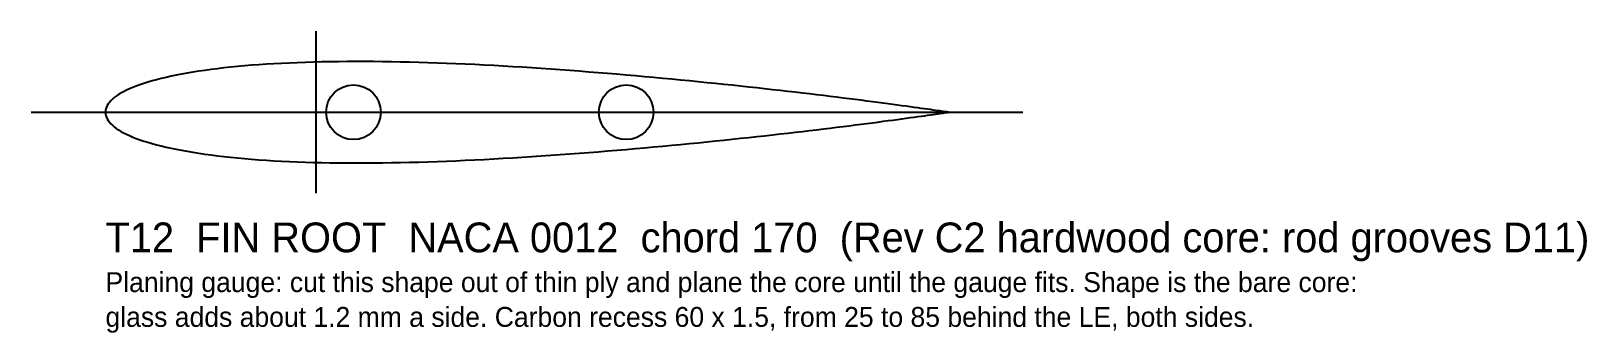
# Model space of a CAD drawing. Extents: x -15 to 299, y -44 to 16.
import ezdxf

# ---------------------------------------------------------------- set-up
doc = ezdxf.new("R2010")
doc.units = 0

msp = doc.modelspace()

# ---------------------------------------------------------------- linework, layer by layer
at = {"layer": 'CHORDLINE'}
msp.add_lwpolyline([(-15, 0), (185, 0)], dxfattribs=at)
at = {"layer": 'FOIL'}
msp.add_lwpolyline([(170, 0), (169.978, 0.003), (169.913, 0.013), (169.805, 0.028), (169.653, 0.05), (169.458, 0.079), (169.22, 0.113), (168.938, 0.154), (168.614, 0.2), (168.248, 0.253), (167.838, 0.312), (167.387, 0.376), (166.893, 0.446), (166.357, 0.522), (165.78, 0.604), (165.162, 0.69), (164.503, 0.783), (163.803, 0.88), (163.062, 0.982), (162.282, 1.09), (161.463, 1.202), (160.604, 1.318), (159.707, 1.44), (158.772, 1.565), (157.799, 1.695), (156.788, 1.828), (155.742, 1.966), (154.659, 2.107), (153.54, 2.251), (152.386, 2.399), (151.198, 2.55), (149.976, 2.704), (148.721, 2.861), (147.434, 3.02), (146.114, 3.182), (144.764, 3.346), (143.382, 3.512), (141.971, 3.68), (140.531, 3.849), (139.063, 4.02), (137.566, 4.193), (136.043, 4.367), (134.494, 4.541), (132.92, 4.717), (131.321, 4.893), (129.699, 5.069), (128.053, 5.246), (126.386, 5.423), (124.698, 5.599), (122.989, 5.775), (121.261, 5.951), (119.514, 6.126), (117.75, 6.3), (115.969, 6.473), (114.172, 6.645), (112.36, 6.815), (110.535, 6.984), (108.696, 7.15), (106.845, 7.315), (104.983, 7.477), (103.111, 7.637), (101.229, 7.794), (99.339, 7.948), (97.442, 8.099), (95.539, 8.246), (93.63, 8.39), (91.717, 8.53), (89.8, 8.666), (87.881, 8.797), (85.961, 8.925), (84.039, 9.047), (82.119, 9.165), (80.2, 9.277), (78.283, 9.384), (76.37, 9.485), (74.461, 9.581), (72.558, 9.67), (70.661, 9.753), (68.771, 9.83), (66.889, 9.9), (65.017, 9.963), (63.155, 10.02), (61.304, 10.069), (59.465, 10.11), (57.64, 10.144), (55.828, 10.17), (54.031, 10.189), (52.25, 10.199), (50.486, 10.201), (48.739, 10.195), (47.011, 10.18), (45.302, 10.157), (43.614, 10.125), (41.947, 10.085), (40.301, 10.036), (38.679, 9.978), (37.08, 9.911), (35.506, 9.835), (33.957, 9.751), (32.434, 9.658), (30.937, 9.556), (29.469, 9.445), (28.029, 9.325), (26.618, 9.197), (25.236, 9.06), (23.886, 8.914), (22.566, 8.76), (21.279, 8.598), (20.024, 8.427), (18.802, 8.249), (17.614, 8.062), (16.46, 7.868), (15.341, 7.666), (14.258, 7.457), (13.212, 7.24), (12.201, 7.016), (11.228, 6.786), (10.293, 6.548), (9.396, 6.304), (8.537, 6.054), (7.718, 5.798), (6.938, 5.535), (6.197, 5.267), (5.497, 4.994), (4.838, 4.715), (4.22, 4.431), (3.643, 4.141), (3.107, 3.847), (2.613, 3.549), (2.162, 3.246), (1.752, 2.938), (1.386, 2.627), (1.062, 2.311), (0.78, 1.992), (0.542, 1.669), (0.347, 1.342), (0.195, 1.012), (0.087, 0.678), (0.022, 0.341), (0, 0), (0.022, -0.341), (0.087, -0.678), (0.195, -1.012), (0.347, -1.342), (0.542, -1.669), (0.78, -1.992), (1.062, -2.311), (1.386, -2.627), (1.752, -2.938), (2.162, -3.246), (2.613, -3.549), (3.107, -3.847), (3.643, -4.141), (4.22, -4.431), (4.838, -4.715), (5.497, -4.994), (6.197, -5.267), (6.938, -5.535), (7.718, -5.798), (8.537, -6.054), (9.396, -6.304), (10.293, -6.548), (11.228, -6.786), (12.201, -7.016), (13.212, -7.24), (14.258, -7.457), (15.341, -7.666), (16.46, -7.868), (17.614, -8.062), (18.802, -8.249), (20.024, -8.427), (21.279, -8.598), (22.566, -8.76), (23.886, -8.914), (25.236, -9.06), (26.618, -9.197), (28.029, -9.325), (29.469, -9.445), (30.937, -9.556), (32.434, -9.658), (33.957, -9.751), (35.506, -9.835), (37.08, -9.911), (38.679, -9.978), (40.301, -10.036), (41.947, -10.085), (43.614, -10.125), (45.302, -10.157), (47.011, -10.18), (48.739, -10.195), (50.486, -10.201), (52.25, -10.199), (54.031, -10.189), (55.828, -10.17), (57.64, -10.144), (59.465, -10.11), (61.304, -10.069), (63.155, -10.02), (65.017, -9.963), (66.889, -9.9), (68.771, -9.83), (70.661, -9.753), (72.558, -9.67), (74.461, -9.581), (76.37, -9.485), (78.283, -9.384), (80.2, -9.277), (82.119, -9.165), (84.039, -9.047), (85.961, -8.925), (87.881, -8.797), (89.8, -8.666), (91.717, -8.53), (93.63, -8.39), (95.539, -8.246), (97.442, -8.099), (99.339, -7.948), (101.229, -7.794), (103.111, -7.637), (104.983, -7.477), (106.845, -7.315), (108.696, -7.15), (110.535, -6.984), (112.36, -6.815), (114.172, -6.645), (115.969, -6.473), (117.75, -6.3), (119.514, -6.126), (121.261, -5.951), (122.989, -5.775), (124.698, -5.599), (126.386, -5.423), (128.053, -5.246), (129.699, -5.069), (131.321, -4.893), (132.92, -4.717), (134.494, -4.541), (136.043, -4.367), (137.566, -4.193), (139.063, -4.02), (140.531, -3.849), (141.971, -3.68), (143.382, -3.512), (144.764, -3.346), (146.114, -3.182), (147.434, -3.02), (148.721, -2.861), (149.976, -2.704), (151.198, -2.55), (152.386, -2.399), (153.54, -2.251), (154.659, -2.107), (155.742, -1.966), (156.788, -1.828), (157.799, -1.695), (158.772, -1.565), (159.707, -1.44), (160.604, -1.318), (161.463, -1.202), (162.282, -1.09), (163.062, -0.982), (163.803, -0.88), (164.503, -0.783), (165.162, -0.69), (165.78, -0.604), (166.357, -0.522), (166.893, -0.446), (167.387, -0.376), (167.838, -0.312), (168.248, -0.253), (168.614, -0.2), (168.938, -0.154), (169.22, -0.113), (169.458, -0.079), (169.653, -0.05), (169.805, -0.028), (169.913, -0.013), (169.978, -0.003), (170, 0)], close=True, dxfattribs=at)
at = {"layer": 'HOLES'}
for centre in [(50, 0), (105, 0)]:
    msp.add_circle(centre, 5.5, dxfattribs=at)
at = {"layer": 'QUARTER_CHORD'}
msp.add_lwpolyline([(42.5, -16.32), (42.5, 16.32)], dxfattribs=at)

# ---------------------------------------------------------------- texts
at = {"layer": 'TEXT'}
for s, height, p in [('T12  FIN ROOT  NACA 0012  chord 170  (Rev C2 hardwood core: rod grooves D11)', 6, (0, -28.2)), ('Planing gauge: cut this shape out of thin ply and plane the core until the gauge fits. Shape is the bare core:', 4, (0, -36.2)), ('glass adds about 1.2 mm a side. Carbon recess 60 x 1.5, from 25 to 85 behind the LE, both sides.', 4, (0, -43.2))]:
    msp.add_text(s, height=height, dxfattribs=at).set_placement(p)

doc.saveas('drawing.dxf')
